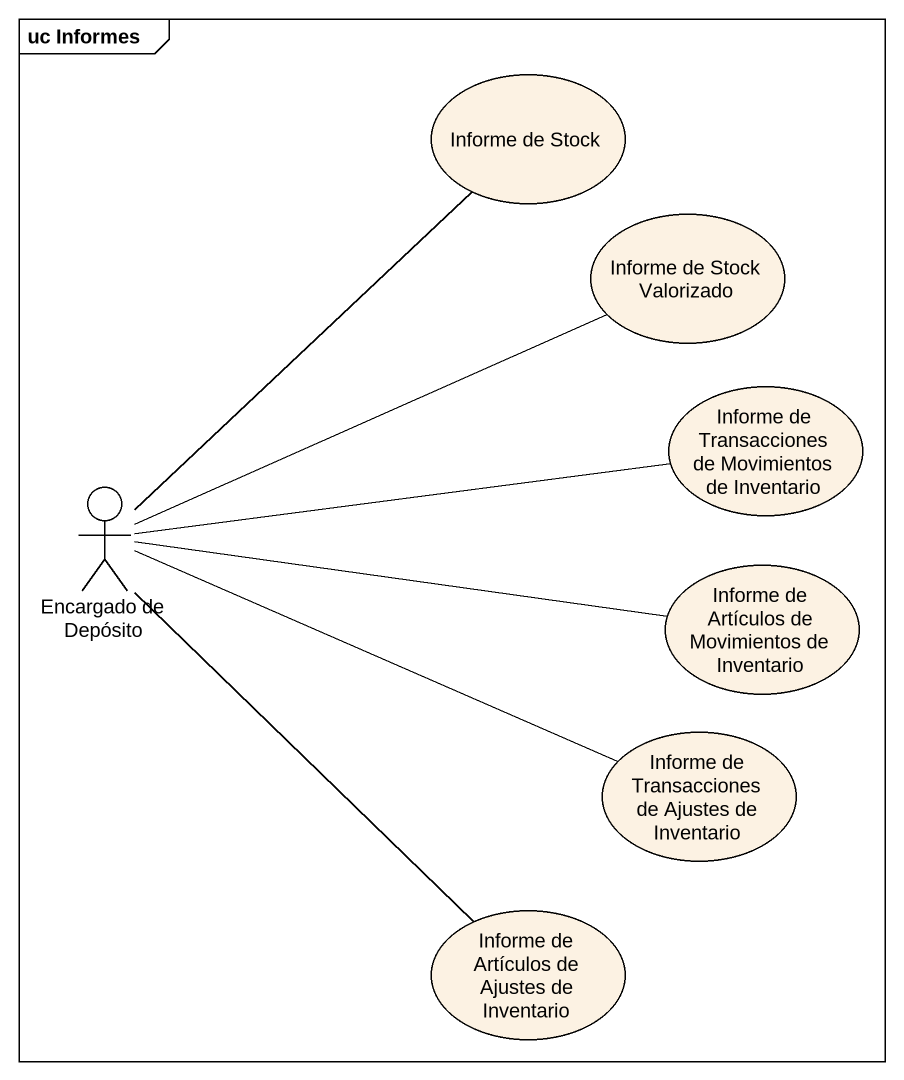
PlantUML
@startuml
mainframe uc Informes
usecase "Informe de Stock" as Informe_de_Stock
usecase "Informe de Stock Valorizado" as Informe_de_Stock_Valorizado
usecase "Informe de Transacciones de Movimientos de Inventario" as Informe_de_Transacciones_de
actor "Encargado de Depósito" as Encargado_de_Depósito
usecase "Informe de Artículos de Movimientos de Inventario" as Informe_de_Artículos_de
usecase "Informe de Transacciones de Ajustes de Inventario" as Informe_de_Transacciones_de_2
usecase "Informe de Artículos de Ajustes de Inventario" as Informe_de_Artículos_de_2
Encargado_de_Depósito -up- Informe_de_Stock
Encargado_de_Depósito -right- Informe_de_Stock_Valorizado
Encargado_de_Depósito -right- Informe_de_Transacciones_de
Encargado_de_Depósito -right- Informe_de_Artículos_de
Encargado_de_Depósito -right- Informe_de_Transacciones_de_2
Encargado_de_Depósito -- Informe_de_Artículos_de_2
@enduml
